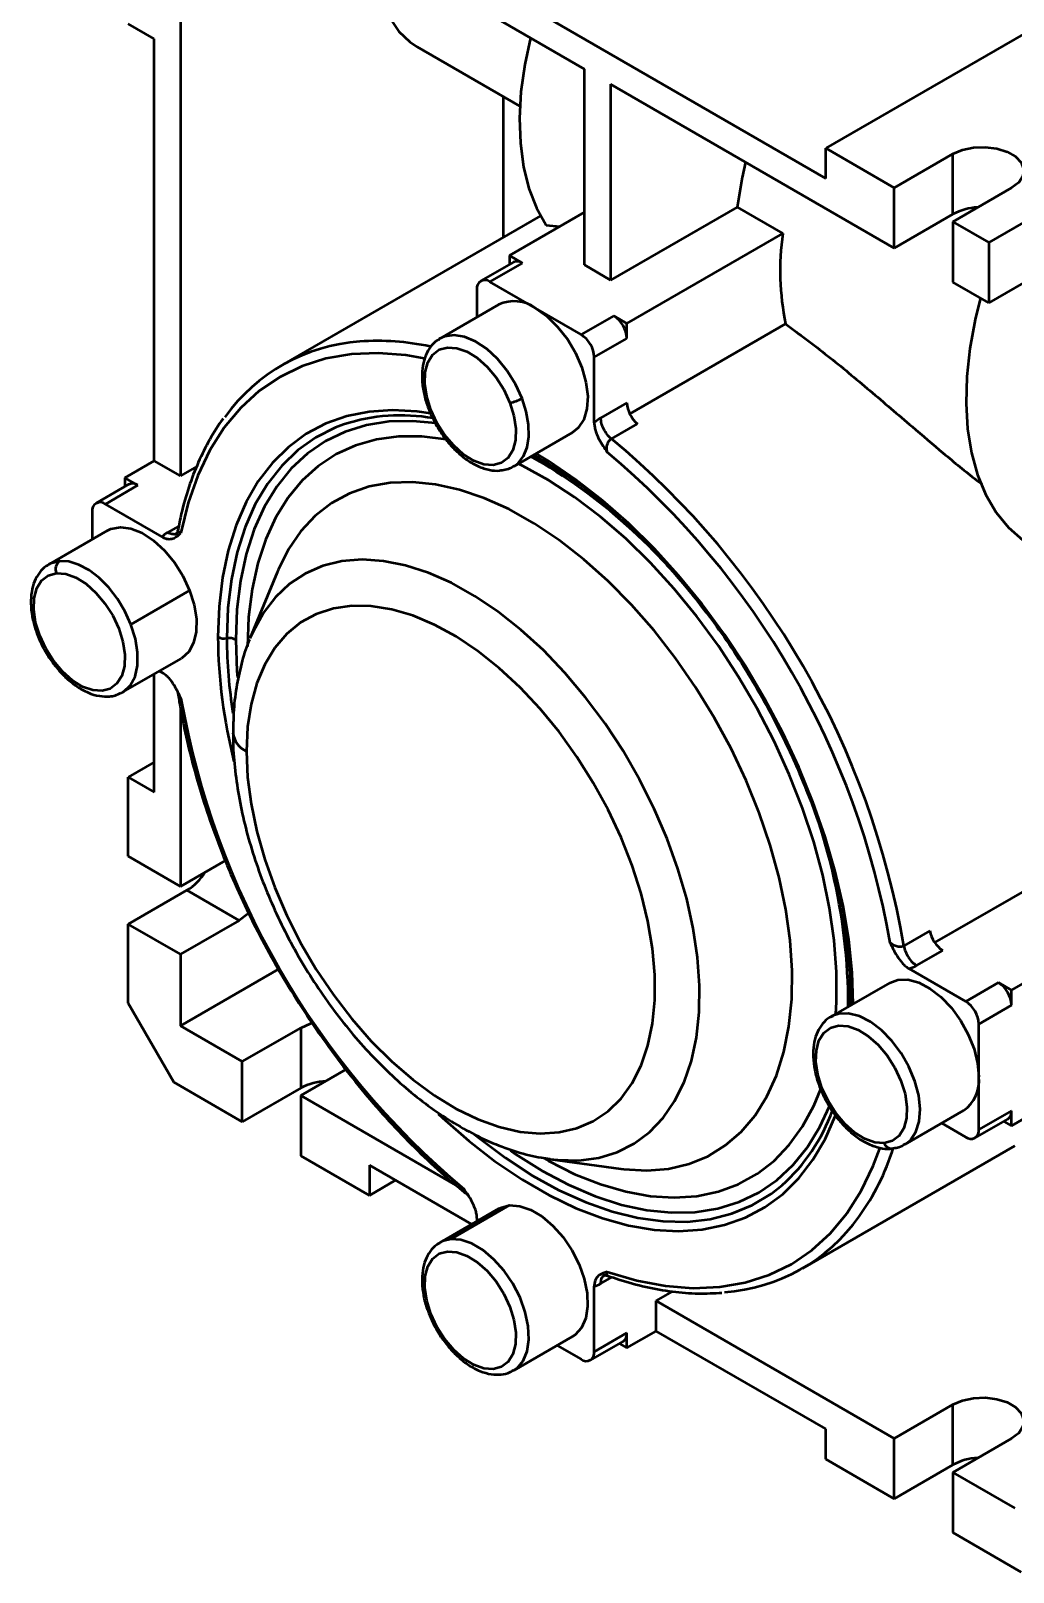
# Model space of a CAD drawing. Header units: millimetres. Extents: x 32504 to 36677, y 41990 to 42879.
# Drawn here: x 33407.69 to 33428.99, y 42734.17 to 42767.59 of the extents above; entities that cross this region are included whole.
import ezdxf

# ---------------------------------------------------------------- set-up
doc = ezdxf.new("R2010")
doc.units = ezdxf.units.MM
doc.layers.add('Net_dam', color=7, linetype='Continuous', lineweight=50)

msp = doc.modelspace()

# ---------------------------------------------------------------- linework, layer by layer
at = {"layer": 'Net_dam'}
for p, q in [((33439.5037, 42773.4449), (33424.9298, 42765.0403)), ((33419.6999, 42766.7561), (33413.5512, 42770.3093)), ((33415.0354, 42770.1048), (33424.9298, 42764.387)), ((33410.9363, 42768.7992), (33410.9363, 42757.9392)), ((33410.3709, 42767.4112), (33409.8055, 42767.7379)), ((33410.3709, 42758.2659), (33410.3709, 42767.4112)), ((33416.0718, 42767.2371), (33418.2982, 42765.9505)), ((33419.6999, 42762.5101), (33419.6999, 42766.7561)), ((33420.2653, 42766.4293), (33420.2653, 42762.1833)), ((33426.414, 42762.8761), (33420.2653, 42766.4293)), ((33417.9403, 42763.1083), (33417.9403, 42766.1574)), ((33433.7432, 42766.0429), (33428.4635, 42762.9982)), ((33424.9298, 42765.0403), (33426.414, 42764.1826)), ((33424.9298, 42764.387), (33424.9298, 42765.0403)), ((33426.414, 42764.1826), (33427.6874, 42764.917)), ((33427.6874, 42763.6105), (33427.6874, 42764.917)), ((33426.414, 42762.8761), (33426.414, 42764.1826)), ((33428.9595, 42764.1818), (33427.6861, 42763.4475)), ((33423.0084, 42763.7653), (33420.2653, 42762.1833)), ((33423.0084, 42763.7653), (33423.9979, 42763.1935)), ((33418.7447, 42763.5723), (33413.1347, 42760.337)), ((33418.0737, 42762.7146), (33419.6999, 42763.6524)), ((33427.6874, 42763.6105), (33426.414, 42762.8761)), ((33427.6861, 42763.4475), (33428.4635, 42762.9982)), ((33427.6861, 42763.4475), (33427.6861, 42762.141)), ((33431.8465, 42763.6427), (33428.4635, 42761.6917)), ((33418.8664, 42763.3712), (33419.1639, 42763.3433)), ((33420.618, 42761.2444), (33423.9979, 42763.1935)), ((33428.4635, 42762.9982), (33428.4635, 42761.6917)), ((33418.1566, 42762.5712), (33417.4491, 42762.1632)), ((33417.649, 42762.1433), (33418.3564, 42762.5513)), ((33418.3564, 42762.5513), (33418.0737, 42762.7146)), ((33418.0737, 42762.7146), (33418.0737, 42762.5234)), ((33420.2653, 42762.1833), (33419.6999, 42762.5101)), ((33418.6384, 42761.5715), (33417.649, 42762.1433)), ((33428.4635, 42761.6917), (33427.6861, 42762.141)), ((33417.3663, 42761.98), (33417.3663, 42761.3784)), ((33417.8391, 42761.6511), (33416.5656, 42760.9167)), ((33419.6278, 42760.9997), (33418.6384, 42761.5715)), ((33420.3353, 42761.4077), (33419.6278, 42760.9997)), ((33420.618, 42761.2444), (33420.3353, 42761.4077)), ((33420.618, 42760.9177), (33420.618, 42761.2444)), ((33420.6794, 42759.2839), (33424.0581, 42761.2324)), ((33419.9105, 42760.5097), (33420.618, 42760.9177)), ((33419.9105, 42759.086), (33419.9105, 42760.5097)), ((33420.618, 42759.5225), (33420.052, 42759.1961)), ((33420.2816, 42758.7427), (33420.8476, 42759.0691)), ((33418.1643, 42758.1446), (33419.4377, 42758.879)), ((33409.7342, 42757.8987), (33410.3709, 42758.2659)), ((33410.9363, 42757.9392), (33410.3709, 42758.2659)), ((33411.2917, 42758.1441), (33410.9363, 42757.9392)), ((33409.8171, 42757.7553), (33409.1096, 42757.3473)), ((33409.3094, 42757.3274), (33410.0169, 42757.7354)), ((33410.0169, 42757.7354), (33409.7342, 42757.8987)), ((33409.7342, 42757.8987), (33409.7342, 42757.7075)), ((33409.0267, 42757.1641), (33409.0267, 42756.5624)), ((33410.5417, 42756.6153), (33409.3094, 42757.3274)), ((33409.3582, 42756.7536), (33408.0847, 42756.0192)), ((33410.9025, 42756.8518), (33410.6585, 42756.7111)), ((33413.0314, 42755.8471), (33412.4439, 42754.413)), ((33411.1368, 42755.4548), (33409.8633, 42754.7204)), ((33409.6834, 42753.2471), (33410.9568, 42753.9815)), ((33410.3709, 42751.0804), (33410.3709, 42753.6436)), ((33410.4842, 42753.7089), (33410.5417, 42753.6757)), ((33409.6539, 42753.2313), (33409.6834, 42753.2471)), ((33410.873, 42753.2671), (33410.8818, 42753.2369)), ((33410.9363, 42752.9124), (33410.9363, 42749.0389)), ((33410.3709, 42751.7332), (33409.8055, 42751.4071)), ((33409.8055, 42749.6924), (33409.8055, 42751.4071)), ((33409.8055, 42751.4071), (33410.3709, 42751.0804)), ((33431.1935, 42750.0738), (33427.2915, 42747.8235)), ((33409.8055, 42749.6924), (33410.9363, 42749.0389)), ((33410.9363, 42749.0389), (33411.911, 42749.601)), ((33409.8055, 42748.2226), (33411.079, 42748.957)), ((33412.2098, 42748.3035), (33411.079, 42748.957)), ((33428.9576, 42746.7899), (33432.5157, 42748.8418)), ((33410.9363, 42747.5691), (33409.8055, 42748.2226)), ((33409.8055, 42746.5079), (33409.8055, 42748.2226)), ((33412.2098, 42748.3035), (33410.9363, 42747.5691)), ((33427.1896, 42748.0768), (33426.6236, 42747.7504)), ((33410.9363, 42747.5691), (33410.9363, 42746.0177)), ((33426.9013, 42747.3247), (33427.4673, 42747.6511)), ((33413.0647, 42747.2451), (33410.9363, 42746.0177)), ((33427.9674, 42746.5453), (33426.7351, 42747.2574)), ((33426.32, 42746.9516), (33425.0466, 42746.2172)), ((33428.6749, 42746.9532), (33427.9674, 42746.5453)), ((33428.9576, 42746.7899), (33428.6749, 42746.9532)), ((33428.9576, 42746.4633), (33428.9576, 42746.7899)), ((33410.795, 42744.7929), (33409.8055, 42746.5079)), ((33425.4681, 42746.5676), (33425.4661, 42746.4579)), ((33428.2501, 42746.0553), (33428.9576, 42746.4633)), ((33425.076, 42746.233), (33425.0466, 42746.2172)), ((33428.2501, 42744.9121), (33428.2501, 42746.0553)), ((33410.9363, 42746.0177), (33412.2791, 42745.2417)), ((33412.2791, 42745.2417), (33413.5526, 42745.9761)), ((33413.5526, 42744.6697), (33413.5526, 42745.9761)), ((33412.2791, 42743.9353), (33412.2791, 42745.2417)), ((33414.5265, 42745.069), (33413.5512, 42744.5066)), ((33412.2791, 42743.9353), (33410.795, 42744.7929)), ((33428.2501, 42743.769), (33428.2501, 42744.9121)), ((33413.5526, 42744.6697), (33412.2791, 42743.9353)), ((33413.5512, 42744.5066), (33413.5512, 42743.2001)), ((33413.5512, 42744.5066), (33416.9091, 42742.5662)), ((33426.6452, 42743.4452), (33427.9186, 42744.1795)), ((33428.9576, 42744.1769), (33428.2501, 42743.769)), ((33428.9576, 42743.8503), (33429.5943, 42744.2175)), ((33428.9576, 42743.8503), (33428.9576, 42744.1769)), ((33427.446, 42743.907), (33427.9674, 42743.6057)), ((33428.1672, 42743.5858), (33428.8747, 42743.9938)), ((33428.7919, 42743.9461), (33428.9576, 42743.8503)), ((33424.4251, 42740.7593), (33429.0289, 42743.4143)), ((33426.3573, 42743.3603), (33426.3939, 42743.3666)), ((33415.0354, 42742.3424), (33413.5512, 42743.2001)), ((33418.9516, 42743.1284), (33420.4871, 42742.9186)), ((33415.0354, 42742.9957), (33415.0354, 42742.3424)), ((33417.2513, 42741.7151), (33415.0354, 42742.9957)), ((33415.6012, 42742.6687), (33415.0354, 42742.3424)), ((33417.1567, 42742.3612), (33417.1783, 42742.3385)), ((33417.8391, 42742.0541), (33416.5656, 42741.3197)), ((33418.073, 42742.1262), (33416.7996, 42741.3918)), ((33417.3663, 42741.8471), (33417.3663, 42741.7814)), ((33419.9105, 42738.9531), (33419.9105, 42740.3768)), ((33420.052, 42740.4299), (33420.2949, 42740.5699)), ((33421.2547, 42740.0549), (33421.6074, 42740.2582)), ((33421.2547, 42740.0549), (33426.414, 42737.0734)), ((33421.2547, 42739.4016), (33421.2547, 42740.0549)), ((33420.618, 42739.3611), (33419.9105, 42738.9531)), ((33420.618, 42739.0344), (33421.2547, 42739.4016)), ((33420.618, 42739.0344), (33420.618, 42739.3611)), ((33424.9298, 42737.2779), (33421.2547, 42739.4016)), ((33418.1643, 42738.5476), (33419.4377, 42739.282)), ((33419.1066, 42739.091), (33419.6278, 42738.7898)), ((33419.8277, 42738.7699), (33420.5351, 42739.1779)), ((33420.4524, 42739.1302), (33420.618, 42739.0344)), ((33426.414, 42737.0734), (33427.6874, 42737.8078)), ((33427.6874, 42736.5014), (33427.6874, 42737.8078)), ((33424.9298, 42736.6246), (33424.9298, 42737.2779)), ((33426.414, 42735.767), (33426.414, 42737.0734)), ((33428.9595, 42737.0727), (33427.6861, 42736.3383)), ((33426.414, 42735.767), (33424.9298, 42736.6246)), ((33427.6874, 42736.5014), (33426.414, 42735.767)), ((33427.6861, 42736.3383), (33427.6861, 42735.0318)), ((33427.6861, 42736.3383), (33429.0289, 42735.5623)), ((33429.1703, 42734.1742), (33427.6861, 42735.0318))]:
    msp.add_line(p, q, dxfattribs=at)
at = {"layer": 'Net_dam', "flags": 128}
for points in [[(33415.1842, 42769.3656), (33415.1874, 42768.984), (33415.2375, 42768.5658), (33415.3367, 42768.187), (33415.4836, 42767.8539), (33415.6756, 42767.5721), (33415.9097, 42767.3461), (33416.0718, 42767.2371)], [(33418.5269, 42767.434), (33418.4034, 42766.854), (33418.3218, 42766.262), (33418.2897, 42765.6917), (33418.3076, 42765.1493), (33418.3752, 42764.6408), (33418.4918, 42764.1716), (33418.6561, 42763.7469), (33418.8664, 42763.3712)], [(33427.6874, 42764.917), (33427.8926, 42765.0055), (33428.1326, 42765.0572), (33428.3881, 42765.0676), (33428.6384, 42765.0361), (33428.8632, 42764.9652), (33429.0442, 42764.8606), (33429.1669, 42764.7307), (33429.2212, 42764.5862), (33429.2028, 42764.4387), (33429.1132, 42764.3002), (33428.9595, 42764.1818)], [(33423.1914, 42764.7384), (33423.1149, 42764.4033), (33423.0084, 42763.7653)], [(33428.2856, 42761.7946), (33428.1698, 42761.3261), (33428.0545, 42760.7011), (33427.9883, 42760.094), (33427.9719, 42759.5107), (33428.0055, 42758.9573), (33428.0887, 42758.4392), (33428.2207, 42757.9618), (33428.4001, 42757.5298), (33428.6251, 42757.1476), (33428.8936, 42756.819), (33429.2026, 42756.5474)], [(33418.6384, 42761.5715), (33418.8832, 42761.3991), (33419.1163, 42761.1729), (33419.3268, 42760.9037), (33419.5046, 42760.6042), (33419.6414, 42760.2887), (33419.7307, 42759.972), (33419.7681, 42759.6692), (33419.752, 42759.3946), (33419.6831, 42759.1614), (33419.5647, 42758.9804), (33419.4377, 42758.879)], [(33418.3443, 42759.618), (33418.2017, 42759.9259), (33418.0209, 42760.2158), (33417.8101, 42760.4744), (33417.579, 42760.6898), (33417.3381, 42760.8523), (33417.0984, 42760.9543), (33416.8709, 42760.9913), (33416.666, 42760.9615), (33416.5501, 42760.9073)], [(33416.2226, 42760.4857), (33415.8242, 42760.5532), (33415.2219, 42760.5998), (33414.6435, 42760.5755), (33414.093, 42760.4804), (33413.5744, 42760.3152), (33413.0913, 42760.0811), (33412.647, 42759.7796), (33412.2446, 42759.413), (33411.887, 42758.9837), (33411.5766, 42758.4948), (33411.3157, 42757.9496), (33411.1061, 42757.3521), (33410.9492, 42756.7064)], [(33418.0803, 42759.5255), (33418.1689, 42759.2396), (33418.2101, 42758.9643), (33418.2019, 42758.7133), (33418.1445, 42758.4992), (33418.041, 42758.3327), (33417.8965, 42758.2221), (33417.7182, 42758.1732), (33417.5151, 42758.1881), (33417.2974, 42758.2664), (33417.076, 42758.4039), (33416.862, 42758.5938), (33416.6661, 42758.8266), (33416.4982, 42759.0907), (33416.3666, 42759.3726), (33416.278, 42759.6585), (33416.2368, 42759.9338), (33416.2451, 42760.1848), (33416.3024, 42760.3989), (33416.406, 42760.5654), (33416.5505, 42760.676), (33416.7287, 42760.7249), (33416.9318, 42760.71), (33417.1495, 42760.6317), (33417.3709, 42760.4942), (33417.5849, 42760.3043), (33417.7808, 42760.0715), (33417.9488, 42759.8074), (33418.0803, 42759.5255)], [(33418.1769, 42758.1521), (33418.2621, 42758.2169), (33418.3791, 42758.3667), (33418.4572, 42758.5613), (33418.4933, 42758.7931), (33418.4861, 42759.0533), (33418.4357, 42759.3318), (33418.3443, 42759.618)], [(33416.3637, 42759.2929), (33416.0701, 42759.3352), (33415.5373, 42759.3648), (33415.0269, 42759.3304), (33414.5425, 42759.232), (33414.0875, 42759.0705), (33413.6654, 42758.847), (33413.2791, 42758.5632), (33412.9315, 42758.221), (33412.6249, 42757.8229), (33412.3617, 42757.3718), (33412.1437, 42756.871), (33411.9725, 42756.324), (33411.8493, 42755.7348), (33411.775, 42755.1077), (33411.7502, 42754.4471)], [(33416.4758, 42759.0787), (33415.9723, 42759.127), (33415.4582, 42759.1149), (33414.9694, 42759.0375), (33414.5096, 42758.8956), (33414.0823, 42758.6902), (33413.6908, 42758.4228), (33413.338, 42758.0954), (33413.0266, 42757.7106), (33412.759, 42757.2713), (33412.5372, 42756.7809), (33412.3629, 42756.243), (33412.2375, 42755.6618), (33412.1618, 42755.0416), (33412.1365, 42754.3872)], [(33414.4745, 42759.051), (33414.2985, 42758.9838), (33413.8738, 42758.7692), (33413.4849, 42758.4935), (33413.1347, 42758.1586), (33412.8257, 42757.7671), (33412.5603, 42757.3218), (33412.3404, 42756.8261), (33412.1677, 42756.2836), (33412.0434, 42755.6984), (33411.9684, 42755.0747), (33411.9434, 42754.4172)], [(33416.7105, 42758.7269), (33416.6986, 42758.7291), (33416.1729, 42758.793), (33415.6676, 42758.7924), (33415.1867, 42758.7273), (33414.734, 42758.5982), (33414.3129, 42758.4061), (33413.9267, 42758.1524), (33413.5785, 42757.8393), (33413.2711, 42757.4691), (33413.0067, 42757.0447), (33412.7876, 42756.5695), (33412.6153, 42756.0471), (33412.4913, 42755.4818), (33412.4165, 42754.8778), (33412.3915, 42754.2399)], [(33425.5266, 42746.4941), (33425.5018, 42747.1752), (33425.4275, 42747.8882), (33425.3043, 42748.6197), (33425.1331, 42749.3646), (33424.9151, 42750.1174), (33424.6519, 42750.8727), (33424.3453, 42751.6251), (33423.9977, 42752.3691), (33423.6114, 42753.0994), (33423.1893, 42753.8108), (33422.7344, 42754.4981), (33422.2499, 42755.1563), (33421.7395, 42755.7807), (33421.2067, 42756.3668), (33420.6554, 42756.9104), (33420.0896, 42757.4076), (33419.5133, 42757.8548), (33418.9308, 42758.2488), (33418.6443, 42758.4215)], [(33425.1477, 42746.2755), (33425.1621, 42746.5335), (33425.1621, 42747.1865), (33425.1121, 42747.8658), (33425.0126, 42748.566), (33424.8643, 42749.2818), (33424.6684, 42750.0075), (33424.4264, 42750.7374), (33424.1402, 42751.4659), (33423.8121, 42752.1871), (33423.4446, 42752.8955), (33423.0406, 42753.5856), (33422.6032, 42754.2519), (33422.1359, 42754.8892), (33421.6423, 42755.4925), (33421.1264, 42756.0571), (33420.5921, 42756.5787), (33420.0435, 42757.053), (33419.4851, 42757.4764), (33418.9212, 42757.8456), (33418.3562, 42758.1576), (33418.2649, 42758.2026)], [(33420.4871, 42742.9186), (33420.5526, 42742.9102), (33421.0486, 42742.8823), (33421.5213, 42742.9207), (33421.9665, 42743.0249), (33422.3804, 42743.1941), (33422.7591, 42743.4268), (33423.0993, 42743.7209), (33423.3981, 42744.0737), (33423.6528, 42744.4822), (33423.861, 42744.9428), (33424.021, 42745.4513), (33424.1314, 42746.0032), (33424.1911, 42746.5936), (33424.1997, 42747.2174), (33424.157, 42747.8689), (33424.0634, 42748.5423), (33423.9198, 42749.2318), (33423.7274, 42749.9311), (33423.488, 42750.6341), (33423.2037, 42751.3345), (33422.8769, 42752.0261), (33422.5107, 42752.7028), (33422.1082, 42753.3586), (33421.673, 42753.9876), (33421.2089, 42754.5843), (33420.7202, 42755.1433), (33420.2112, 42755.6598), (33419.6862, 42756.129), (33419.1501, 42756.5469), (33418.6076, 42756.9098), (33418.0635, 42757.2143), (33417.5225, 42757.4579), (33416.9896, 42757.6384), (33416.4695, 42757.7541), (33415.9667, 42757.804), (33415.4858, 42757.7877), (33415.0309, 42757.7054), (33414.6062, 42757.5577), (33414.2154, 42757.346), (33413.862, 42757.0721), (33413.549, 42756.7385), (33413.2794, 42756.3482), (33413.068, 42755.9336)], [(33409.3582, 42756.7536), (33409.4306, 42756.7884), (33409.6354, 42756.8281), (33409.8648, 42756.7986), (33410.1082, 42756.7012), (33410.3539, 42756.5407), (33410.5902, 42756.3245), (33410.8061, 42756.0629), (33410.9912, 42755.7684), (33411.1368, 42755.4548)], [(33408.3187, 42756.0913), (33408.1234, 42756.0394), (33408.0768, 42756.0145)], [(33409.8633, 42754.7204), (33409.7342, 42755.0032), (33409.5724, 42755.2718), (33409.3842, 42755.5158), (33409.1767, 42755.726), (33408.958, 42755.8941), (33408.7365, 42756.0137), (33408.5206, 42756.0803), (33408.3187, 42756.0913)], [(33418.9516, 42743.1284), (33419.121, 42743.1094), (33419.5758, 42743.1011), (33420.0062, 42743.1583), (33420.4079, 42743.2802), (33420.7769, 42743.4658), (33421.1096, 42743.713), (33421.4025, 42744.0195), (33421.6527, 42744.3821), (33421.8577, 42744.7972), (33422.0155, 42745.2607), (33422.1244, 42745.7678), (33422.1833, 42746.3136), (33422.1918, 42746.8924), (33422.1496, 42747.4986), (33422.0573, 42748.1259), (33421.9156, 42748.7682), (33421.7262, 42749.4189), (33421.4908, 42750.0715), (33421.2118, 42750.7195), (33420.892, 42751.3563), (33420.5347, 42751.9756), (33420.1435, 42752.5711), (33419.7221, 42753.1369), (33419.275, 42753.6673), (33418.8066, 42754.1569), (33418.3215, 42754.6008), (33417.8247, 42754.9946), (33417.3212, 42755.3343), (33416.816, 42755.6165), (33416.3141, 42755.8384), (33415.8207, 42755.9977), (33415.3406, 42756.0929), (33414.8788, 42756.1229), (33414.4398, 42756.0875), (33414.028, 42755.9871), (33413.6476, 42755.8226), (33413.3025, 42755.5957), (33412.996, 42755.3086), (33412.7312, 42754.9643), (33412.5109, 42754.5663), (33412.4439, 42754.413)], [(33408.2478, 42755.8274), (33408.4509, 42755.8124), (33408.6686, 42755.7342), (33408.89, 42755.5967), (33409.104, 42755.4068), (33409.2999, 42755.174), (33409.4679, 42754.9099), (33409.5994, 42754.6279), (33409.688, 42754.3421), (33409.7292, 42754.0668), (33409.7209, 42753.8158), (33409.6636, 42753.6016), (33409.5601, 42753.4351), (33409.4155, 42753.3246), (33409.2373, 42753.2756), (33409.0342, 42753.2906), (33408.8165, 42753.3688), (33408.5951, 42753.5064), (33408.3811, 42753.6963), (33408.1852, 42753.9291), (33408.0172, 42754.1931), (33407.8857, 42754.4751), (33407.7971, 42754.761), (33407.7559, 42755.0363), (33407.7642, 42755.2873), (33407.8215, 42755.5014), (33407.925, 42755.6679), (33408.0696, 42755.7784), (33408.2478, 42755.8274)], [(33413.068, 42755.9336), (33413.0555, 42755.9046), (33413.0314, 42755.8471)], [(33411.1368, 42755.4548), (33411.2351, 42755.1409), (33411.2835, 42754.8374), (33411.2797, 42754.5585), (33411.224, 42754.317), (33411.1189, 42754.1242), (33410.9693, 42753.9889), (33410.9568, 42753.9815)], [(33412.3692, 42751.9657), (33412.3943, 42751.4072), (33412.4693, 42750.826), (33412.5933, 42750.2287), (33412.765, 42749.6221), (33412.9825, 42749.013), (33413.2431, 42748.4084), (33413.5441, 42747.8151), (33413.8819, 42747.2398), (33414.2528, 42746.6891), (33414.6525, 42746.1691), (33415.0766, 42745.6858), (33415.5201, 42745.2447), (33415.9782, 42744.8507), (33416.4455, 42744.5083), (33416.9169, 42744.2214), (33417.3869, 42743.9932), (33417.8503, 42743.8264), (33418.3018, 42743.7228), (33418.7362, 42743.6836), (33419.1487, 42743.7092), (33419.5345, 42743.7994), (33419.8894, 42743.953), (33420.2092, 42744.1685), (33420.4904, 42744.4433), (33420.7298, 42744.7743), (33420.9246, 42745.1578), (33421.0727, 42745.5895), (33421.1724, 42746.0643), (33421.2225, 42746.5771), (33421.2225, 42747.1219), (33421.1724, 42747.6925), (33421.0727, 42748.2826), (33420.9246, 42748.8854), (33420.7298, 42749.4941), (33420.4904, 42750.1018), (33420.2092, 42750.7016), (33419.8894, 42751.2867), (33419.5345, 42751.8505), (33419.1487, 42752.3867), (33418.7362, 42752.889), (33418.3018, 42753.3519), (33417.8503, 42753.77), (33417.3869, 42754.1388), (33416.9169, 42754.4538), (33416.4455, 42754.7117), (33415.9782, 42754.9095), (33415.5201, 42755.0449), (33415.0766, 42755.1164), (33414.6525, 42755.1232), (33414.2528, 42755.0653), (33413.8819, 42754.9432), (33413.5441, 42754.7584), (33413.2431, 42754.5129), (33412.9825, 42754.2095), (33412.765, 42753.8518), (33412.5933, 42753.4436), (33412.4693, 42752.9897), (33412.3943, 42752.4952), (33412.3692, 42751.9657)], [(33409.6834, 42753.2471), (33409.7024, 42753.2586), (33409.8496, 42753.3952), (33409.9526, 42753.5883), (33410.0068, 42753.8292), (33410.0097, 42754.1068), (33409.9611, 42754.4085), (33409.8633, 42754.7204)], [(33412.1365, 42754.3872), (33412.1618, 42753.7037), (33412.1723, 42753.5714)], [(33412.4162, 42748.4622), (33412.3891, 42748.4368), (33412.2098, 42748.3035)], [(33426.32, 42746.9516), (33426.4947, 42747.0156), (33426.7108, 42747.0199), (33426.9459, 42746.9568), (33427.1889, 42746.8293), (33427.4288, 42746.6433), (33427.6543, 42746.4074), (33427.855, 42746.1326), (33428.0217, 42745.8314), (33428.1466, 42745.518), (33428.2239, 42745.2067), (33428.2501, 42744.9121)], [(33413.5526, 42745.9761), (33413.7577, 42746.0647), (33413.7918, 42746.0749)], [(33426.6531, 42743.4498), (33426.767, 42743.5411), (33426.8854, 42743.7162), (33426.9562, 42743.9423), (33426.9763, 42744.209), (33426.9448, 42744.5042), (33426.863, 42744.8143), (33426.7347, 42745.1251), (33426.5658, 42745.4226), (33426.364, 42745.693), (33426.1385, 42745.924), (33425.8997, 42746.1051), (33425.6584, 42746.2279), (33425.4256, 42746.2869), (33425.2121, 42746.2794), (33425.076, 42746.233)], [(33426.1991, 42743.4737), (33425.996, 42743.4887), (33425.7783, 42743.5669), (33425.5569, 42743.7044), (33425.3429, 42743.8943), (33425.147, 42744.1272), (33424.9791, 42744.3912), (33424.8475, 42744.6732), (33424.7589, 42744.959), (33424.7177, 42745.2343), (33424.726, 42745.4854), (33424.7833, 42745.6995), (33424.8869, 42745.866), (33425.0314, 42745.9765), (33425.2097, 42746.0255), (33425.4127, 42746.0105), (33425.6304, 42745.9323), (33425.8518, 42745.7948), (33426.0659, 42745.6048), (33426.2617, 42745.372), (33426.4297, 42745.108), (33426.5613, 42744.826), (33426.6499, 42744.5402), (33426.691, 42744.2648), (33426.6828, 42744.0138), (33426.6254, 42743.7997), (33426.5219, 42743.6332), (33426.3774, 42743.5227), (33426.1991, 42743.4737)], [(33418.8141, 42743.1476), (33418.9212, 42743.0874), (33419.4851, 42742.8048), (33420.0435, 42742.5828), (33420.5921, 42742.4232), (33421.1264, 42742.3272), (33421.6423, 42742.2955), (33422.1359, 42742.3284), (33422.6032, 42742.4256), (33423.0406, 42742.5864), (33423.4446, 42742.8095), (33423.8121, 42743.0931), (33424.1402, 42743.4351), (33424.4264, 42743.8328), (33424.6684, 42744.2831), (33424.8204, 42744.6549)], [(33416.5281, 42744.1104), (33416.6214, 42744.0226), (33417.1872, 42743.5255), (33417.7635, 42743.0783), (33418.3461, 42742.6843), (33418.9308, 42742.3464), (33419.5133, 42742.0671), (33420.0896, 42741.8482), (33420.6554, 42741.6914), (33421.2067, 42741.5979), (33421.7395, 42741.5683), (33422.2499, 42741.6027), (33422.7344, 42741.7011), (33423.1893, 42741.8626), (33423.6114, 42742.0861), (33423.9977, 42742.3699), (33424.3453, 42742.7121), (33424.6519, 42743.1102), (33424.9151, 42743.5613), (33425.1331, 42744.0621), (33425.1422, 42744.0867)], [(33418.0924, 42743.3112), (33418.2009, 42743.2365), (33418.7799, 42742.8727), (33419.3589, 42742.5673), (33419.9335, 42742.3226), (33420.4993, 42742.1406), (33421.0521, 42742.0225), (33421.5875, 42741.9693), (33422.1016, 42741.9814), (33422.5904, 42742.0587), (33423.0502, 42742.2007), (33423.4775, 42742.4061), (33423.869, 42742.6735), (33424.2218, 42743.0009), (33424.5332, 42743.3857), (33424.8008, 42743.8249), (33425.0082, 42744.2783)], [(33417.3147, 42743.6641), (33417.4071, 42743.589), (33417.9826, 42743.1555), (33418.5636, 42742.7764), (33419.1456, 42742.4545), (33419.7244, 42742.1922), (33420.2957, 42741.9916), (33420.8552, 42741.8539), (33421.3988, 42741.7803), (33421.9226, 42741.7714), (33422.4225, 42741.8271), (33422.895, 42741.9471), (33423.3364, 42742.1304), (33423.7436, 42742.3758), (33423.9815, 42742.5617)], [(33420.1932, 42740.6842), (33420.8306, 42740.4972), (33421.4526, 42740.3799), (33422.055, 42740.3333), (33422.6334, 42740.3576), (33423.1838, 42740.4527), (33423.7024, 42740.6179), (33424.1855, 42740.852), (33424.6299, 42741.1535), (33425.0322, 42741.5201), (33425.3898, 42741.9494), (33425.7002, 42742.4383), (33425.9611, 42742.9835), (33426.1014, 42743.3604)], [(33417.8391, 42742.0541), (33417.8745, 42742.0728), (33418.073, 42742.1262)], [(33418.073, 42742.1262), (33418.2956, 42742.1111), (33418.5341, 42742.0292), (33418.7774, 42741.8843), (33419.0142, 42741.6831), (33419.2337, 42741.4348), (33419.4256, 42741.1511), (33419.581, 42740.845), (33419.6928, 42740.5307), (33419.7558, 42740.2227), (33419.7671, 42739.9354), (33419.726, 42739.682), (33419.6346, 42739.4743), (33419.4971, 42739.3218), (33419.4377, 42739.282)], [(33416.7996, 42741.3918), (33416.6194, 42741.3468), (33416.553, 42741.3122)], [(33418.1799, 42738.557), (33418.2369, 42738.598), (33418.37, 42738.7542), (33418.4572, 42738.9643), (33418.4945, 42739.2188), (33418.4801, 42739.5059), (33418.4147, 42739.8126), (33418.3014, 42740.1248), (33418.1453, 42740.4283), (33417.9535, 42740.7091), (33417.7348, 42740.9546), (33417.4992, 42741.1533), (33417.2575, 42741.2963), (33417.0207, 42741.3771), (33416.7996, 42741.3918)], [(33416.3666, 42739.7757), (33416.278, 42740.0615), (33416.2368, 42740.3368), (33416.2451, 42740.5878), (33416.3024, 42740.802), (33416.406, 42740.9685), (33416.5505, 42741.079), (33416.7287, 42741.128), (33416.9318, 42741.113), (33417.1495, 42741.0348), (33417.3709, 42740.8972), (33417.5849, 42740.7073), (33417.7808, 42740.4745), (33417.9488, 42740.2105), (33418.0803, 42739.9285), (33418.1689, 42739.6426), (33418.2101, 42739.3673), (33418.2019, 42739.1163), (33418.1445, 42738.9022), (33418.041, 42738.7357), (33417.8965, 42738.6252), (33417.7182, 42738.5762), (33417.5151, 42738.5912), (33417.2974, 42738.6694), (33417.076, 42738.8069), (33416.862, 42738.9968), (33416.6661, 42739.2296), (33416.4982, 42739.4937), (33416.3666, 42739.7757)], [(33416.3221, 42739.7839), (33416.3224, 42739.7834), (33416.3305, 42739.7777), (33416.3454, 42739.7751), (33416.3666, 42739.7757)], [(33427.6874, 42737.8078), (33427.8926, 42737.8964), (33428.1326, 42737.948), (33428.3881, 42737.9585), (33428.6384, 42737.927), (33428.8632, 42737.856), (33429.0442, 42737.7514), (33429.1669, 42737.6216), (33429.2212, 42737.4771), (33429.2028, 42737.3296), (33429.1132, 42737.191), (33428.9595, 42737.0727)]]:
    msp.add_lwpolyline(points, dxfattribs=at)
at = {"layer": 'Net_dam'}
for centre, radius, start, end in [((33428.2904, 42762.4782), 1.2829, 92.8234, 118.03809), ((33429.7277, 42762.3879), 5.7861, 171.99696, 191.52005), ((33418.2393, 42762.3879), 0.201, 54.35152, 114.27869), ((33417.5386, 42762.0081), 0.1746, 50.77162, 189.23916), ((33418.1712, 42760.9328), 0.7914, 53.81594, 114.81427), ((33420.0037, 42760.8898), 0.615, 2.60173, 57.36417), ((33415.0958, 42756.9389), 3.9202, 93.95004, 144.5219), ((33415.2158, 42755.5415), 5.3225, 77.70503, 94.2023), ((33419.2962, 42760.4818), 0.615, 2.60173, 57.36417), ((33417.9639, 42760.2802), 0.7637, 278.76802, 299.8687), ((33421.2436, 42759.5544), 0.6263, 182.9142, 230.7849), ((33415.7134, 42755.286), 3.9635, 79.74865, 108.21503), ((33408.6359, 42744.698), 18.2448, 9.63089, 50.33501), ((33408.6575, 42744.7104), 17.9416, 9.97901, 49.98689), ((33412.4984, 42747.7514), 12.2058, 36.25557, 60.3515), ((33413.2367, 42748.9793), 10.8285, 47.92882, 60.36219), ((33409.8997, 42757.572), 0.201, 54.35152, 114.27869), ((33409.199, 42757.1922), 0.1746, 50.77162, 189.23916), ((33408.4463, 42755.9156), 0.2171, 125.99089, 203.96193), ((33411.8914, 42754.7197), 0.3069, 242.6216, 279.75664), ((33423.1908, 42754.5507), 11.4411, 180.51861, 194.17051), ((33411.9954, 42754.1147), 0.3069, 62.6216, 99.75664), ((33422.467, 42754.4665), 10.5238, 180.2686, 189.138), ((33428.6193, 42756.2227), 17.9416, 189.97901, 229.98689), ((33412.5796, 42752.4258), 0.506, 186.19243, 245.41686), ((33412.6862, 42746.4317), 12.7327, 0.0011, 26.72366), ((33410.4008, 42750.046), 1.2829, 301.91295, 327.27904), ((33427.8079, 42748.1767), 0.6263, 189.17905, 237.05394), ((33428.3432, 42746.4353), 0.615, 2.60173, 57.36417), ((33427.6357, 42746.0274), 0.615, 2.60173, 57.36417), ((33414.1556, 42743.5373), 1.2829, 92.8234, 118.03809), ((33427.4645, 42744.8263), 0.7902, 305.07366, 6.23516), ((33421.3326, 42745.5296), 3.9781, 311.74977, 340.19648), ((33428.7674, 42744.1527), 0.1918, 304.04225, 7.26656), ((33428.0778, 42743.7409), 0.1746, 230.77162, 9.23916), ((33421.3435, 42744.9531), 5.2944, 324.54762, 342.54318), ((33426.3577, 42743.5218), 0.1658, 196.87944, 270.16486), ((33422.464, 42744.1574), 3.9202, 273.95004, 324.5219), ((33420.4278, 42739.3368), 0.1918, 304.04225, 7.26656), ((33419.7382, 42738.925), 0.1746, 230.77162, 9.23916), ((33428.2904, 42735.3691), 1.2829, 92.8234, 118.03809)]:
    msp.add_arc(centre, radius, start, end, dxfattribs=at)
for centre, major_axis, ratio, start_param, end_param in [((33420.0152, 42758.9292), (0.2622, 0.2911), 0.4696587, 0.965065, 1.451806), ((33410.8343, 42756.567), (0.3362, 0.1084), 0.5771952, 1.9266129, 2.4133539), ((33426.6518, 42747.4263), (0.3832, 0.0812), 0.4692934, 4.8313297, 5.3180708), ((33420.0152, 42740.6543), (0.2621, 0.2367), 0.5776446, 3.8698995, 4.3566405)]:
    msp.add_ellipse(centre, major_axis=major_axis, ratio=ratio, start_param=start_param, end_param=end_param, dxfattribs=at)
for points, knots in [([(33424.0581, 42761.2324), (33424.361, 42761.0075), (33424.9661, 42760.5583), (33425.8793, 42759.7984), (33426.7147, 42759.0781), (33427.4868, 42758.4247), (33427.9945, 42757.9983), (33428.2827, 42757.7872), (33428.3244, 42757.7567)], [0, 0, 0, 0, 0.2197912, 0.4389812, 0.6534935, 0.8092425, 0.972421, 1, 1, 1, 1]), ([(33416.5504, 42760.8981), (33416.5225, 42760.8828), (33416.4347, 42760.8348), (33416.3257, 42760.6982), (33416.2287, 42760.5035), (33416.1772, 42760.2702), (33416.1707, 42760.0064), (33416.211, 42759.7257), (33416.2716, 42759.5142), (33416.3141, 42759.4019), (33416.3216, 42759.3819)], [0, 0, 0, 0, 0.0664902, 0.2092735, 0.3532956, 0.5031948, 0.6588959, 0.8173114, 0.967517, 1, 1, 1, 1]), ([(33411.8634, 42759.178), (33411.8626, 42759.177), (33411.7525, 42759.0421), (33411.5687, 42758.7294), (33411.3167, 42758.239), (33411.1126, 42757.6985), (33410.9694, 42757.2023), (33410.9065, 42756.8779), (33410.8833, 42756.7582)], [0, 0, 0, 0, 0.001667, 0.2182191, 0.435529, 0.6535526, 0.8721586, 1, 1, 1, 1]), ([(33416.3216, 42759.3819), (33416.3427, 42759.3307), (33416.4034, 42759.1831), (33416.5332, 42758.9463), (33416.7168, 42758.6875), (33416.9264, 42758.4606), (33417.1545, 42758.275), (33417.395, 42758.137), (33417.6302, 42758.0641), (33417.8059, 42758.0414), (33417.8924, 42758.0608), (33417.9113, 42758.0651)], [0, 0, 0, 0, 0.0683981, 0.197156, 0.326133, 0.4555168, 0.5857306, 0.7171627, 0.8497271, 0.9671002, 1, 1, 1, 1]), ([(33419.9105, 42759.086), (33419.9123, 42759.0554), (33419.9159, 42758.9942), (33419.9493, 42758.8704), (33420.0342, 42758.6808), (33420.1316, 42758.5406), (33420.1932, 42758.4518)], [0, 0, 0, 0, 0.14874255, 0.29751328, 0.55512273, 1, 1, 1, 1]), ([(33420.1932, 42758.4518), (33420.1881, 42758.4802), (33420.1781, 42758.5358), (33420.1902, 42758.6104), (33420.2105, 42758.6629), (33420.2309, 42758.6969), (33420.2547, 42758.7245), (33420.2727, 42758.7367), (33420.2816, 42758.7427)], [0, 0, 0, 0, 0.2651264, 0.5201027, 0.6476344, 0.7694122, 0.8864719, 1, 1, 1, 1]), ([(33417.9113, 42758.0651), (33417.9589, 42758.071), (33418.0552, 42758.0829), (33418.1356, 42758.1342), (33418.1763, 42758.1602)], [0, 0, 0, 0, 0.4938018, 1, 1, 1, 1]), ([(33410.881, 42756.7542), (33410.8741, 42756.7338), (33410.8637, 42756.7032), (33410.8532, 42756.6899), (33410.8553, 42756.6907), (33410.8557, 42756.6908)], [0, 0, 0, 0, 0.6052699, 0.9080429, 1, 1, 1, 1]), ([(33410.9492, 42756.7064), (33410.9314, 42756.7109), (33410.8965, 42756.7198), (33410.879, 42756.7409), (33410.8819, 42756.7552), (33410.8825, 42756.7583)], [0, 0, 0, 0, 0.4484609, 0.8797528, 1, 1, 1, 1]), ([(33420.4919, 42756.9961), (33420.5246, 42756.968), (33420.7342, 42756.7875), (33421.11, 42756.4129), (33421.6144, 42755.874), (33422.099, 42755.2958), (33422.5619, 42754.6869), (33422.9996, 42754.0501), (33423.4091, 42753.3899), (33423.7879, 42752.7108), (33424.1332, 42752.0173), (33424.443, 42751.314), (33424.7148, 42750.6057), (33424.9476, 42749.897), (33425.1377, 42749.1934), (33425.2732, 42748.5825), (33425.3269, 42748.2142), (33425.3477, 42748.0719)], [0, 0, 0, 0, 0.0133307, 0.0856669, 0.1580306, 0.2304187, 0.3028267, 0.3752497, 0.4476822, 0.5201187, 0.5925528, 0.6649777, 0.7373876, 0.8097767, 0.8821396, 0.9544713, 1, 1, 1, 1]), ([(33410.5417, 42756.6153), (33410.5673, 42756.6025), (33410.6185, 42756.5771), (33410.7089, 42756.5635), (33410.8306, 42756.5912), (33410.9032, 42756.6617), (33410.9492, 42756.7064)], [0, 0, 0, 0, 0.1487426, 0.2975133, 0.5551227, 1, 1, 1, 1]), ([(33410.8694, 42756.7057), (33410.8597, 42756.6969), (33410.83, 42756.6699), (33410.7554, 42756.6673), (33410.6908, 42756.6965), (33410.6585, 42756.7111)], [0, 0, 0, 0, 0.1959824, 0.5979912, 1, 1, 1, 1]), ([(33408.0783, 42756.0075), (33408.0603, 42755.9991), (33407.9805, 42755.9615), (33407.873, 42755.8398), (33407.7658, 42755.6545), (33407.7043, 42755.4288), (33407.6871, 42755.1717), (33407.7172, 42754.8898), (33407.7933, 42754.5964), (33407.9116, 42754.3042), (33408.0671, 42754.0247), (33408.2538, 42753.7683), (33408.4652, 42753.5448), (33408.6948, 42753.3627), (33408.9355, 42753.2316), (33409.1732, 42753.1561), (33409.3249, 42753.1574), (33409.3965, 42753.158)], [0, 0, 0, 0, 0.018846, 0.0836885, 0.1485689, 0.2158031, 0.2858536, 0.3574785, 0.4292809, 0.5008647, 0.5723155, 0.6438354, 0.715596, 0.7878388, 0.8607694, 0.9342646, 1, 1, 1, 1]), ([(33412.4394, 42754.3943), (33412.4315, 42754.3773), (33412.3547, 42754.2119), (33412.254, 42753.8641), (33412.1425, 42753.3496), (33412.0838, 42752.8495), (33412.0821, 42752.5145), (33412.0814, 42752.3716)], [0, 0, 0, 0, 0.0290129, 0.2826731, 0.5415213, 0.8043768, 1, 1, 1, 1]), ([(33410.9492, 42753.1136), (33410.9032, 42753.2114), (33410.8306, 42753.3659), (33410.7089, 42753.5343), (33410.6185, 42753.6251), (33410.5673, 42753.6589), (33410.5417, 42753.6757)], [0, 0, 0, 0, 0.44487723, 0.7024867, 0.85125744, 1, 1, 1, 1]), ([(33409.3965, 42753.158), (33409.4397, 42753.1631), (33409.5274, 42753.1735), (33409.6041, 42753.2139), (33409.6431, 42753.2344)], [0, 0, 0, 0, 0.492087, 1, 1, 1, 1]), ([(33410.884, 42753.2299), (33410.8989, 42753.1345), (33410.9525, 42752.7902), (33411.0771, 42752.1869), (33411.2731, 42751.4198), (33411.5119, 42750.6476), (33411.7909, 42749.8751), (33412.1089, 42749.1063), (33412.4639, 42748.3456), (33412.8541, 42747.5972), (33413.2772, 42746.8653), (33413.7308, 42746.1537), (33414.2125, 42745.4667), (33414.7197, 42744.8078), (33415.2494, 42744.1809), (33415.7989, 42743.5891), (33416.3654, 42743.0371), (33416.8189, 42742.6345), (33417.0833, 42742.4215), (33417.1517, 42742.3664)], [0, 0, 0, 0, 0.0243791, 0.0879855, 0.1515816, 0.2151597, 0.278722, 0.3422716, 0.4058117, 0.4693459, 0.5328777, 0.5964109, 0.6599479, 0.7234925, 0.7870483, 0.8506192, 0.9142086, 0.9778198, 1, 1, 1, 1]), ([(33410.8853, 42753.2302), (33410.889, 42753.2125), (33410.8975, 42753.1715), (33410.9305, 42753.1345), (33410.9492, 42753.1136)], [0, 0, 0, 0, 0.4332429, 1, 1, 1, 1]), ([(33412.0814, 42752.3716), (33412.08, 42752.3211), (33412.0731, 42752.0777), (33412.1101, 42751.6222), (33412.1926, 42751.0097), (33412.3253, 42750.3868), (33412.5016, 42749.7608), (33412.7206, 42749.1361), (33412.9798, 42748.518), (33413.2768, 42747.9112), (33413.6091, 42747.3206), (33413.974, 42746.7508), (33414.3687, 42746.2064), (33414.7902, 42745.692), (33415.2356, 42745.2119), (33415.7018, 42744.77), (33416.1859, 42744.3706), (33416.6848, 42744.0175), (33417.1952, 42743.715), (33417.7137, 42743.4658), (33418.2351, 42743.2795), (33418.6475, 42743.1685), (33418.8832, 42743.1434), (33418.9465, 42743.1366)], [0, 0, 0, 0, 0.0133528, 0.0643803, 0.1154075, 0.1663401, 0.2171486, 0.2678366, 0.3184263, 0.3689496, 0.4194432, 0.4699462, 0.5204881, 0.5711075, 0.6218451, 0.6727399, 0.7238251, 0.7751208, 0.8266204, 0.8782697, 0.9298804, 0.9811773, 1, 1, 1, 1]), ([(33425.3477, 42748.0719), (33425.3614, 42747.9877), (33425.412, 42747.6763), (33425.4555, 42747.171), (33425.464, 42746.7633), (33425.4681, 42746.5676)], [0, 0, 0, 0, 0.16151, 0.5975022, 1, 1, 1, 1]), ([(33426.3276, 42747.8195), (33426.3736, 42747.7217), (33426.4462, 42747.5672), (33426.5679, 42747.3988), (33426.6583, 42747.308), (33426.7095, 42747.2742), (33426.7351, 42747.2574)], [0, 0, 0, 0, 0.4448772, 0.7024867, 0.8512574, 1, 1, 1, 1]), ([(33426.6236, 42747.7504), (33426.6137, 42747.7455), (33426.5937, 42747.7358), (33426.5575, 42747.7293), (33426.5183, 42747.7289), (33426.4631, 42747.7375), (33426.3927, 42747.7643), (33426.3496, 42747.8009), (33426.3276, 42747.8195)], [0, 0, 0, 0, 0.1167846, 0.2358053, 0.3541616, 0.4796521, 0.7353963, 1, 1, 1, 1]), ([(33425.0868, 42746.2299), (33425.0621, 42746.2199), (33424.9737, 42746.1842), (33424.8552, 42746.0646), (33424.7415, 42745.8848), (33424.673, 42745.6649), (33424.6486, 42745.4125), (33424.6711, 42745.1337), (33424.7401, 42744.8413), (33424.852, 42744.5481), (33425.002, 42744.2658), (33425.1841, 42744.0052), (33425.3921, 42743.7757), (33425.6191, 42743.587), (33425.859, 42743.4452), (33426.0941, 42743.3688), (33426.2637, 42743.3421), (33426.3447, 42743.3578), (33426.3573, 42743.3603)], [0, 0, 0, 0, 0.0248019, 0.0887221, 0.1523544, 0.2180244, 0.2865375, 0.3568376, 0.4274811, 0.4979194, 0.5682023, 0.6385183, 0.7090443, 0.7800057, 0.8516208, 0.9238812, 0.9880968, 1, 1, 1, 1]), ([(33426.3939, 42743.3666), (33426.4358, 42743.3712), (33426.5294, 42743.3815), (33426.6081, 42743.43), (33426.6516, 42743.4568)], [0, 0, 0, 0, 0.4482935, 1, 1, 1, 1]), ([(33417.3663, 42741.8471), (33417.3645, 42741.8777), (33417.3609, 42741.9389), (33417.3275, 42742.0627), (33417.2426, 42742.2523), (33417.1452, 42742.3925), (33417.0836, 42742.4813)], [0, 0, 0, 0, 0.1487426, 0.2975133, 0.5551228, 1, 1, 1, 1]), ([(33417.0836, 42742.4813), (33417.0924, 42742.4545), (33417.1078, 42742.4074), (33417.1391, 42742.3795), (33417.1527, 42742.3675)], [0, 0, 0, 0, 0.5671543, 1, 1, 1, 1]), ([(33416.5536, 42741.3042), (33416.5336, 42741.2943), (33416.4523, 42741.2541), (33416.3451, 42741.1286), (33416.241, 42740.9405), (33416.1826, 42740.7125), (33416.1681, 42740.4532), (33416.2038, 42740.1705), (33416.2583, 42739.9427), (33416.313, 42739.8157), (33416.326, 42739.7855)], [0, 0, 0, 0, 0.0465849, 0.1891438, 0.3321032, 0.4804755, 0.6349391, 0.792633, 0.9505715, 1, 1, 1, 1]), ([(33420.1932, 42740.6842), (33420.1316, 42740.6667), (33420.0342, 42740.6391), (33419.9493, 42740.5476), (33419.9159, 42740.4624), (33419.9123, 42740.4053), (33419.9105, 42740.3768)], [0, 0, 0, 0, 0.4448773, 0.7024868, 0.8512575, 1, 1, 1, 1]), ([(33420.052, 42740.4299), (33420.0555, 42740.4652), (33420.0625, 42740.5357), (33420.1021, 42740.5991), (33420.1404, 42740.6113), (33420.1529, 42740.6153)], [0, 0, 0, 0, 0.4018958, 0.8037916, 1, 1, 1, 1]), ([(33420.1332, 42740.611), (33420.1328, 42740.6106), (33420.1312, 42740.6092), (33420.1478, 42740.6117), (33420.1795, 42740.6054), (33420.2006, 42740.6012)], [0, 0, 0, 0, 0.090812, 0.393957, 1, 1, 1, 1]), ([(33420.205, 42740.6003), (33420.202, 42740.6014), (33420.1881, 42740.6061), (33420.1785, 42740.6319), (33420.1883, 42740.6666), (33420.1932, 42740.6842)], [0, 0, 0, 0, 0.1223234, 0.5536899, 1, 1, 1, 1]), ([(33420.2051, 42740.6006), (33420.2849, 42740.5727), (33420.5626, 42740.4757), (33421.0325, 42740.3507), (33421.6072, 42740.2493), (33422.1592, 42740.2036), (33422.5088, 42740.2219), (33422.6792, 42740.2308)], [0, 0, 0, 0, 0.0926966, 0.3226566, 0.5524782, 0.7818951, 1, 1, 1, 1]), ([(33416.326, 42739.7855), (33416.352, 42739.7188), (33416.4157, 42739.5551), (33416.561, 42739.3066), (33416.7484, 42739.0521), (33416.9616, 42738.8312), (33417.1921, 42738.6525), (33417.4335, 42738.5243), (33417.6696, 42738.4565), (33417.8885, 42738.452), (33418.0617, 42738.4872), (33418.1479, 42738.545), (33418.1795, 42738.5662)], [0, 0, 0, 0, 0.0760729, 0.1867665, 0.2975917, 0.4088082, 0.5207984, 0.6338671, 0.7477224, 0.8477586, 0.944215, 1, 1, 1, 1])]:
    msp.add_open_spline(points, degree=3, knots=knots, dxfattribs=at)
for points in [[(33420.2816, 42758.7427), (33420.2502, 42758.7716), (33420.1874, 42758.8295), (33420.113, 42758.9491), (33420.0619, 42759.0775), (33420.0553, 42759.1566), (33420.052, 42759.1961)], [(33426.6236, 42747.7504), (33426.633, 42747.7087), (33426.6517, 42747.6254), (33426.7179, 42747.501), (33426.8036, 42747.3925), (33426.8687, 42747.3473), (33426.9013, 42747.3247)]]:
    msp.add_open_spline(points, degree=3, dxfattribs=at)

doc.saveas('drawing.dxf')
